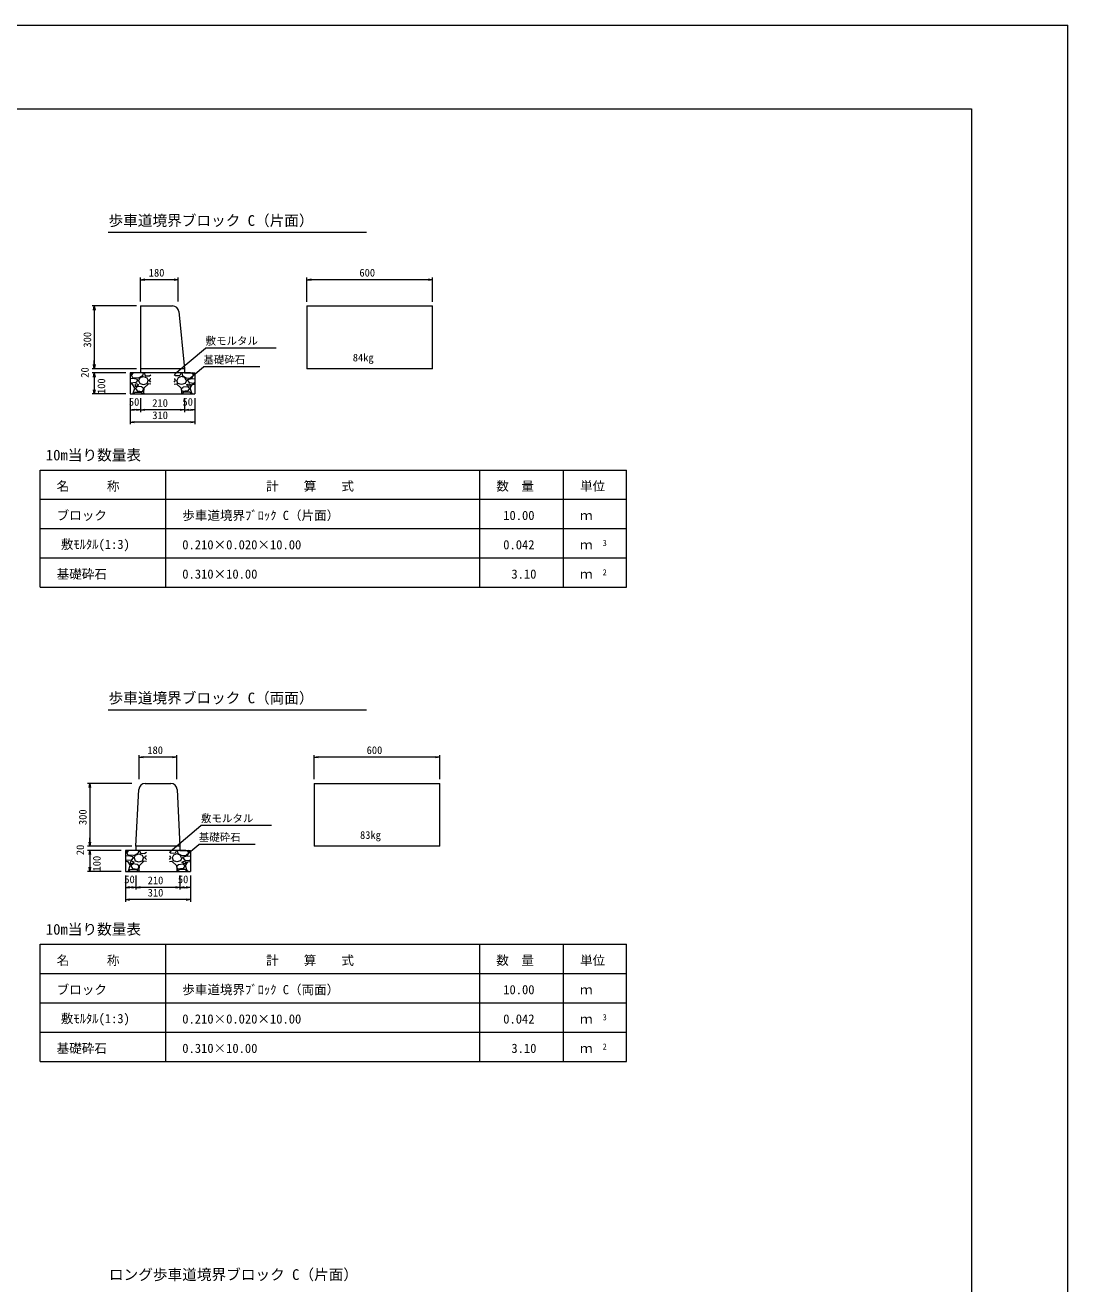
# Model space of a CAD drawing. Units: millimetres on the paper. Extents: x 0 to 841, y 0 to 594.
# Drawn here: x 592 to 841, y 293.5 to 594 of the extents above; entities that cross this region are included whole.
import ezdxf
from ezdxf.enums import TextEntityAlignment as Align

# ---------------------------------------------------------------- set-up
doc = ezdxf.new("R2010")
doc.units = ezdxf.units.MM
for name, color, linetype, lineweight in [('D-MTR-FRAM（材料表図枠）', 2, 'Continuous', 18), ('D-STR-DIM（寸法）', 7, 'Continuous', 18), ('D-STR-HTXT（旗揚げ）', 7, 'Continuous', 18), ('D-STR-STRn（構造物）', 7, 'Continuous', 18), ('D-STR（構造物外形線）', 1, 'Continuous', 18), ('D-TTL(外枠）', 2, 'Continuous', 18), ('DEFPOINTS_2', 8, 'Continuous', 18)]:
    doc.layers.add(name, color=color, linetype=linetype, lineweight=lineweight)
for name, color, linetype in [('D-MTR-TXT(文字列）', 7, 'Continuous'), ('D-MTR（材料表タイトル）', 7, 'Continuous'), ('D-STR-TXT（文字）', 7, 'Continuous'), ('D-TTL-TXT（文字）', 7, 'Continuous')]:
    doc.layers.add(name, color=color, linetype=linetype)
doc.styles.add('ＭＳ ゴシック', font='')
doc.styles.get('ＭＳ ゴシック').set_extended_font_data('MS Gothic')

msp = doc.modelspace()

# ---------------------------------------------------------------- linework, layer by layer
at = {"layer": 'D-MTR-FRAM（材料表図枠）'}
for p, q in [((595.58, 487.801), (735.58, 487.801)), ((595.58, 459.801), (595.58, 487.801)), ((625.58, 459.801), (625.58, 487.801)), ((700.58, 459.801), (700.58, 487.801)), ((720.58, 459.801), (720.58, 487.801)), ((735.58, 459.801), (735.58, 487.801)), ((595.58, 480.801), (735.58, 480.801)), ((595.58, 473.801), (735.58, 473.801)), ((595.58, 466.801), (735.58, 466.801)), ((595.58, 459.801), (735.58, 459.801)), ((595.58, 374.584), (735.58, 374.584)), ((595.58, 346.584), (595.58, 374.584)), ((625.58, 346.584), (625.58, 374.584)), ((700.58, 346.584), (700.58, 374.584)), ((720.58, 346.584), (720.58, 374.584)), ((735.58, 346.584), (735.58, 374.584)), ((595.58, 367.584), (735.58, 367.584)), ((595.58, 360.584), (735.58, 360.584)), ((595.58, 353.584), (735.58, 353.584)), ((595.58, 346.584), (735.58, 346.584))]:
    msp.add_line(p, q, dxfattribs=at)
at = {"layer": 'D-STR-DIM（寸法）'}
for p, q in [((619.53, 528), (619.53, 533.738)), ((619.53, 533.238), (620.53, 533.405)), ((620.53, 533.071), (619.53, 533.238)), ((619.53, 533.238), (620.53, 533.238)), ((627.527, 533.238), (620.53, 533.238)), ((627.527, 533.405), (628.527, 533.238)), ((628.527, 533.238), (627.527, 533.071)), ((628.527, 533.238), (627.527, 533.238)), ((628.527, 528), (628.527, 533.738)), ((659.269, 527.969), (659.269, 533.738)), ((659.269, 533.238), (660.269, 533.405)), ((660.269, 533.071), (659.269, 533.238)), ((659.269, 533.238), (660.269, 533.238)), ((688.269, 533.238), (660.269, 533.238)), ((688.269, 533.405), (689.269, 533.238)), ((689.269, 533.238), (688.269, 533.071)), ((689.269, 533.238), (688.269, 533.238)), ((689.269, 527.969), (689.269, 533.738)), ((618.53, 526.969), (607.991, 526.969)), ((608.324, 525.969), (608.491, 526.969)), ((608.491, 526.969), (608.657, 525.969)), ((608.491, 526.969), (608.491, 525.969)), ((608.491, 525.969), (608.491, 512.969)), ((608.491, 512.969), (608.491, 513.969)), ((618.53, 511.969), (607.991, 511.969)), ((618.53, 511.969), (607.991, 511.969)), ((616.03, 510.969), (607.991, 510.969)), ((616.03, 510.969), (607.991, 510.969)), ((608.491, 511.969), (608.324, 512.969)), ((608.491, 511.969), (608.324, 512.969)), ((608.324, 509.969), (608.491, 510.969)), ((608.324, 509.969), (608.491, 510.969)), ((608.657, 512.969), (608.491, 511.969)), ((608.491, 511.969), (608.491, 512.969)), ((608.657, 512.969), (608.491, 511.969)), ((608.491, 511.969), (608.491, 512.969)), ((608.491, 510.969), (608.657, 509.969)), ((608.491, 510.969), (608.491, 509.969)), ((608.491, 510.969), (608.657, 509.969)), ((608.491, 510.969), (608.491, 509.969)), ((608.491, 509.969), (608.491, 506.969)), ((608.491, 509.969), (608.491, 508.969)), ((616.03, 505.969), (607.991, 505.969)), ((608.491, 505.969), (608.324, 506.969)), ((608.657, 506.969), (608.491, 505.969)), ((608.491, 505.969), (608.491, 506.969)), ((617.03, 504.969), (617.03, 501.647)), ((617.03, 504.969), (617.03, 498.71)), ((619.53, 504.969), (619.53, 501.647)), ((619.53, 504.969), (619.53, 501.647)), ((630.03, 504.969), (630.03, 501.647)), ((630.03, 504.969), (630.03, 501.647)), ((632.53, 504.969), (632.53, 501.647)), ((632.53, 504.969), (632.53, 498.71)), ((617.03, 502.147), (618.03, 502.314)), ((618.03, 501.981), (617.03, 502.147)), ((617.03, 502.147), (618.03, 502.147)), ((618.53, 502.147), (618.03, 502.147)), ((618.53, 502.314), (619.53, 502.147)), ((619.53, 502.147), (618.53, 501.981)), ((619.53, 502.147), (618.53, 502.147)), ((619.53, 502.147), (620.53, 502.314)), ((620.53, 501.981), (619.53, 502.147)), ((619.53, 502.147), (620.53, 502.147)), ((629.03, 502.147), (620.53, 502.147)), ((629.03, 502.314), (630.03, 502.147)), ((630.03, 502.147), (629.03, 501.981)), ((630.03, 502.147), (629.03, 502.147)), ((630.03, 502.147), (631.03, 502.314)), ((631.03, 501.981), (630.03, 502.147)), ((630.03, 502.147), (631.03, 502.147)), ((631.03, 502.147), (631.53, 502.147)), ((631.53, 502.314), (632.53, 502.147)), ((632.53, 502.147), (631.53, 501.981)), ((632.53, 502.147), (631.53, 502.147)), ((617.03, 499.21), (618.03, 499.376)), ((618.03, 499.043), (617.03, 499.21)), ((617.03, 499.21), (618.03, 499.21)), ((631.53, 499.21), (618.03, 499.21)), ((631.53, 499.376), (632.53, 499.21)), ((632.53, 499.21), (631.53, 499.043)), ((632.53, 499.21), (631.53, 499.21)), ((619.184, 413.986), (619.184, 419.755)), ((619.184, 419.255), (620.184, 419.422)), ((620.184, 419.088), (619.184, 419.255)), ((619.184, 419.255), (620.184, 419.255)), ((627.184, 419.255), (620.184, 419.255)), ((627.184, 419.422), (628.184, 419.255)), ((628.184, 419.255), (627.184, 419.088)), ((628.184, 419.255), (627.184, 419.255)), ((628.184, 413.986), (628.184, 419.755)), ((660.992, 413.986), (660.992, 419.755)), ((660.992, 419.255), (661.992, 419.422)), ((661.992, 419.088), (660.992, 419.255)), ((660.992, 419.255), (661.992, 419.255)), ((689.992, 419.255), (661.992, 419.255)), ((689.992, 419.422), (690.992, 419.255)), ((690.992, 419.255), (689.992, 419.088)), ((690.992, 419.255), (689.992, 419.255)), ((690.992, 413.986), (690.992, 419.755)), ((617.434, 412.986), (606.895, 412.986)), ((607.229, 411.986), (607.395, 412.986)), ((607.395, 412.986), (607.562, 411.986)), ((607.395, 412.986), (607.395, 411.986)), ((607.395, 411.986), (607.395, 398.986)), ((607.395, 398.986), (607.395, 399.986)), ((617.434, 397.986), (606.895, 397.986)), ((617.434, 397.986), (606.895, 397.986)), ((614.934, 396.986), (606.895, 396.986)), ((614.934, 396.986), (606.895, 396.986)), ((607.395, 397.986), (607.229, 398.986)), ((607.395, 397.986), (607.229, 398.986)), ((607.229, 395.986), (607.395, 396.986)), ((607.229, 395.986), (607.395, 396.986)), ((607.562, 398.986), (607.395, 397.986)), ((607.395, 397.986), (607.395, 398.986)), ((607.562, 398.986), (607.395, 397.986)), ((607.395, 397.986), (607.395, 398.986)), ((607.395, 396.986), (607.562, 395.986)), ((607.395, 396.986), (607.395, 395.986)), ((607.395, 396.986), (607.562, 395.986)), ((607.395, 396.986), (607.395, 395.986)), ((607.395, 395.986), (607.395, 392.986)), ((607.395, 395.986), (607.395, 394.986)), ((614.934, 391.986), (606.895, 391.986)), ((607.395, 391.986), (607.229, 392.986)), ((607.562, 392.986), (607.395, 391.986)), ((607.395, 391.986), (607.395, 392.986)), ((615.934, 390.986), (615.934, 387.665)), ((615.934, 390.986), (615.934, 384.727)), ((618.434, 390.986), (618.434, 387.665)), ((618.434, 390.986), (618.434, 387.665)), ((628.934, 390.986), (628.934, 387.665)), ((628.934, 390.986), (628.934, 387.665)), ((631.434, 390.986), (631.434, 387.665)), ((631.434, 390.986), (631.434, 384.727)), ((615.934, 388.165), (616.934, 388.331)), ((616.934, 387.998), (615.934, 388.165)), ((615.934, 388.165), (616.934, 388.165)), ((617.434, 388.165), (616.934, 388.165)), ((617.434, 388.331), (618.434, 388.165)), ((618.434, 388.165), (617.434, 387.998)), ((618.434, 388.165), (617.434, 388.165)), ((618.434, 388.165), (619.434, 388.331)), ((619.434, 387.998), (618.434, 388.165)), ((618.434, 388.165), (619.434, 388.165)), ((627.934, 388.165), (619.434, 388.165)), ((627.934, 388.331), (628.934, 388.165)), ((628.934, 388.165), (627.934, 387.998)), ((628.934, 388.165), (627.934, 388.165)), ((628.934, 388.165), (629.934, 388.331)), ((629.934, 387.998), (628.934, 388.165)), ((628.934, 388.165), (629.934, 388.165)), ((629.934, 388.165), (630.434, 388.165)), ((630.434, 388.331), (631.434, 388.165)), ((631.434, 388.165), (630.434, 387.998)), ((631.434, 388.165), (630.434, 388.165)), ((615.934, 385.227), (616.934, 385.393)), ((616.934, 385.06), (615.934, 385.227)), ((615.934, 385.227), (616.934, 385.227)), ((630.434, 385.227), (616.934, 385.227)), ((630.434, 385.393), (631.434, 385.227)), ((631.434, 385.227), (630.434, 385.06)), ((631.434, 385.227), (630.434, 385.227))]:
    msp.add_line(p, q, dxfattribs=at)
at = {"layer": 'D-STR-HTXT（旗揚げ）'}
for p, q in [((611.783, 544.568), (673.507, 544.568)), ((627.724, 510.724), (635.067, 516.894)), ((651.923, 516.894), (635.067, 516.894)), ((631.105, 509.517), (634.544, 512.4)), ((648.018, 512.4), (634.544, 512.4)), ((611.783, 430.585), (673.507, 430.585)), ((626.629, 396.741), (633.972, 402.911)), ((650.828, 402.911), (633.972, 402.911)), ((630.009, 395.534), (633.449, 398.418)), ((646.923, 398.418), (633.449, 398.418))]:
    msp.add_line(p, q, dxfattribs=at)
at = {"layer": 'D-STR-STRn（構造物）'}
for p, q in [((619.53, 510.969), (617.03, 510.969)), ((617.03, 510.969), (617.03, 505.969)), ((617.03, 510.534), (617.593, 510.969)), ((617.339, 510.417), (617.835, 510.969)), ((619.53, 511.969), (619.53, 510.969)), ((631.474, 510.969), (619.53, 510.969)), ((620.19, 510.967), (619.99, 510.267)), ((620.361, 510.969), (620.63, 510.329)), ((629.199, 510.969), (628.929, 510.329)), ((629.369, 510.967), (629.569, 510.267)), ((630.03, 511.969), (630.03, 510.969)), ((630.03, 510.969), (632.53, 510.969)), ((632.221, 510.417), (631.724, 510.969)), ((632.53, 510.534), (631.967, 510.969)), ((632.53, 510.969), (632.53, 505.969)), ((617.793, 509.661), (617.03, 509.581)), ((617.237, 508.583), (617.03, 508.809)), ((617.64, 508.262), (617.03, 508.313)), ((618.385, 508.67), (617.235, 508.57)), ((617.698, 509.814), (617.348, 510.414)), ((618.2, 507.37), (617.65, 508.27)), ((618.935, 509.727), (617.685, 509.827)), ((618.787, 509.42), (617.787, 509.67)), ((618.137, 508.217), (618.337, 507.717)), ((618.488, 508.365), (618.138, 508.215)), ((618.337, 507.718), (619.087, 508.168)), ((618.839, 509.167), (618.389, 508.667)), ((619.09, 508.168), (618.49, 508.368)), ((618.839, 509.164), (618.789, 509.414)), ((619.991, 510.263), (618.941, 509.713)), ((619.084, 509.168), (619.384, 508.468)), ((619.137, 509.167), (619.437, 509.867)), ((619.385, 508.463), (620.235, 508.213)), ((619.439, 509.867), (620.239, 510.117)), ((620.237, 510.117), (621.037, 509.817)), ((620.241, 508.214), (621.091, 508.464)), ((621.44, 508.367), (620.29, 507.317)), ((620.636, 510.314), (621.686, 510.264)), ((621.039, 509.815), (621.339, 509.165)), ((621.087, 508.469), (621.337, 509.169)), ((622.03, 508.313), (621.44, 508.362)), ((622.03, 508.809), (621.687, 509.183)), ((621.688, 509.168), (621.838, 509.568)), ((621.689, 510.271), (622.03, 510.534)), ((622.03, 509.581), (621.843, 509.561)), ((627.871, 510.271), (627.53, 510.534)), ((627.53, 509.581), (627.717, 509.561)), ((627.53, 508.809), (627.873, 509.183)), ((627.53, 508.313), (628.12, 508.362)), ((627.872, 509.168), (627.722, 509.568)), ((628.924, 510.314), (627.874, 510.264)), ((628.12, 508.367), (629.27, 507.317)), ((628.52, 509.815), (628.22, 509.165)), ((628.473, 508.469), (628.223, 509.169)), ((629.318, 508.214), (628.468, 508.464)), ((629.323, 510.117), (628.523, 509.817)), ((630.121, 509.867), (629.321, 510.117)), ((630.175, 508.463), (629.325, 508.213)), ((629.569, 510.263), (630.619, 509.713)), ((630.422, 509.167), (630.122, 509.867)), ((630.476, 509.168), (630.176, 508.468)), ((630.47, 508.168), (631.07, 508.368)), ((631.223, 507.718), (630.473, 508.168)), ((630.624, 509.727), (631.874, 509.827)), ((630.721, 509.164), (630.771, 509.414)), ((630.721, 509.167), (631.171, 508.667)), ((630.773, 509.42), (631.773, 509.67)), ((631.072, 508.365), (631.422, 508.215)), ((631.175, 508.67), (632.325, 508.57)), ((631.423, 508.217), (631.223, 507.717)), ((631.36, 507.37), (631.91, 508.27)), ((631.767, 509.661), (632.53, 509.581)), ((631.861, 509.814), (632.211, 510.414)), ((631.92, 508.262), (632.53, 508.313)), ((632.323, 508.583), (632.53, 508.809)), ((617.03, 505.969), (632.53, 505.969)), ((617.593, 505.969), (617.789, 506.121)), ((617.789, 506.115), (618.189, 507.365)), ((617.835, 505.969), (618.239, 506.417)), ((618.239, 506.417), (619.539, 506.417)), ((618.337, 507.269), (618.737, 506.669)), ((618.838, 507.767), (618.338, 507.267)), ((618.74, 506.665), (619.99, 506.515)), ((619.844, 507.62), (618.844, 507.77)), ((619.537, 506.428), (620.187, 505.978)), ((620.249, 507.256), (619.849, 507.606)), ((619.99, 506.518), (620.24, 506.968)), ((620.23, 506.278), (620.361, 505.969)), ((620.286, 507.319), (620.236, 506.269)), ((620.239, 506.967), (620.239, 507.267)), ((629.329, 506.278), (629.199, 505.969)), ((629.273, 507.319), (629.323, 506.269)), ((629.311, 507.256), (629.711, 507.606)), ((629.57, 506.518), (629.32, 506.968)), ((629.321, 506.967), (629.321, 507.267)), ((630.023, 506.428), (629.373, 505.978)), ((630.82, 506.665), (629.57, 506.515)), ((629.715, 507.62), (630.715, 507.77)), ((631.321, 506.417), (630.021, 506.417)), ((630.721, 507.767), (631.221, 507.267)), ((631.223, 507.269), (630.823, 506.669)), ((631.724, 505.969), (631.321, 506.417)), ((631.771, 506.115), (631.371, 507.365)), ((631.967, 505.969), (631.771, 506.121)), ((618.434, 396.986), (615.934, 396.986)), ((615.934, 396.986), (615.934, 391.986)), ((615.934, 396.551), (616.497, 396.986)), ((616.243, 396.434), (616.74, 396.986)), ((618.434, 397.986), (618.434, 396.986)), ((630.379, 396.986), (618.434, 396.986)), ((619.095, 396.984), (618.895, 396.284)), ((619.265, 396.986), (619.535, 396.346)), ((628.104, 396.986), (627.834, 396.346)), ((628.274, 396.984), (628.474, 396.284)), ((628.934, 397.986), (628.934, 396.986)), ((628.934, 396.986), (631.434, 396.986)), ((631.126, 396.434), (630.629, 396.986)), ((631.434, 396.551), (630.872, 396.986)), ((631.434, 396.986), (631.434, 391.986)), ((616.698, 395.678), (615.934, 395.598)), ((616.142, 394.6), (615.934, 394.826)), ((616.545, 394.279), (615.934, 394.33)), ((617.29, 394.687), (616.14, 394.587)), ((616.603, 395.831), (616.253, 396.431)), ((617.104, 393.387), (616.554, 394.287)), ((617.84, 395.744), (616.59, 395.844)), ((617.691, 395.437), (616.691, 395.687)), ((617.041, 394.234), (617.241, 393.734)), ((617.393, 394.382), (617.043, 394.232)), ((617.241, 393.735), (617.991, 394.185)), ((617.743, 393.784), (617.243, 393.284)), ((617.743, 395.184), (617.293, 394.684)), ((617.995, 394.185), (617.395, 394.385)), ((617.744, 395.181), (617.694, 395.431)), ((618.749, 393.637), (617.749, 393.787)), ((618.896, 396.28), (617.846, 395.73)), ((617.989, 395.185), (618.289, 394.485)), ((618.042, 395.184), (618.342, 395.884)), ((618.289, 394.48), (619.139, 394.23)), ((618.344, 395.884), (619.144, 396.134)), ((619.141, 396.134), (619.941, 395.834)), ((619.146, 394.231), (619.996, 394.481)), ((620.344, 394.384), (619.194, 393.334)), ((619.54, 396.331), (620.59, 396.281)), ((619.944, 395.832), (620.244, 395.182)), ((619.992, 394.486), (620.242, 395.186)), ((620.934, 394.33), (620.345, 394.379)), ((620.592, 395.185), (620.742, 395.585)), ((620.934, 394.826), (620.592, 395.2)), ((620.593, 396.288), (620.934, 396.551)), ((620.934, 395.598), (620.748, 395.578)), ((626.776, 396.288), (626.434, 396.551)), ((626.434, 395.598), (626.621, 395.578)), ((626.434, 394.826), (626.777, 395.2)), ((626.434, 394.33), (627.024, 394.379)), ((626.777, 395.185), (626.627, 395.585)), ((627.829, 396.331), (626.779, 396.281)), ((627.025, 394.384), (628.175, 393.334)), ((627.425, 395.832), (627.125, 395.182)), ((627.377, 394.486), (627.127, 395.186)), ((628.223, 394.231), (627.373, 394.481)), ((628.228, 396.134), (627.428, 395.834)), ((629.025, 395.884), (628.225, 396.134)), ((629.08, 394.48), (628.23, 394.23)), ((628.473, 396.28), (629.523, 395.73)), ((628.62, 393.637), (629.62, 393.787)), ((629.327, 395.184), (629.027, 395.884)), ((629.38, 395.185), (629.08, 394.485)), ((629.374, 394.185), (629.974, 394.385)), ((630.128, 393.735), (629.378, 394.185)), ((629.529, 395.744), (630.779, 395.844)), ((629.625, 395.181), (629.675, 395.431)), ((629.626, 395.184), (630.076, 394.684)), ((629.626, 393.784), (630.126, 393.284)), ((629.678, 395.437), (630.678, 395.687)), ((629.976, 394.382), (630.326, 394.232)), ((630.079, 394.687), (631.229, 394.587)), ((630.328, 394.234), (630.128, 393.734)), ((630.265, 393.387), (630.815, 394.287)), ((630.671, 395.678), (631.434, 395.598)), ((630.766, 395.831), (631.116, 396.431)), ((630.824, 394.279), (631.434, 394.33)), ((631.227, 394.6), (631.434, 394.826)), ((615.934, 391.986), (631.434, 391.986)), ((616.497, 391.986), (616.693, 392.138)), ((616.694, 392.132), (617.094, 393.382)), ((616.74, 391.986), (617.143, 392.434)), ((617.143, 392.434), (618.443, 392.434)), ((617.242, 393.286), (617.642, 392.686)), ((617.645, 392.682), (618.895, 392.532)), ((618.442, 392.445), (619.092, 391.995)), ((619.154, 393.274), (618.754, 393.624)), ((618.895, 392.535), (619.145, 392.985)), ((619.135, 392.296), (619.265, 391.986)), ((619.191, 393.336), (619.141, 392.286)), ((619.143, 392.984), (619.143, 393.284)), ((628.234, 392.296), (628.104, 391.986)), ((628.178, 393.336), (628.228, 392.286)), ((628.215, 393.274), (628.615, 393.624)), ((628.474, 392.535), (628.224, 392.985)), ((628.226, 392.984), (628.226, 393.284)), ((628.927, 392.445), (628.277, 391.995)), ((629.724, 392.682), (628.474, 392.532)), ((630.226, 392.434), (628.926, 392.434)), ((630.127, 393.286), (629.727, 392.686)), ((630.629, 391.986), (630.226, 392.434)), ((630.675, 392.132), (630.275, 393.382)), ((630.871, 391.986), (630.676, 392.138))]:
    msp.add_line(p, q, dxfattribs=at)
at = {"layer": 'D-STR（構造物外形線）'}
for p, q in [((619.53, 526.969), (619.53, 511.969)), ((619.53, 526.969), (627.172, 526.969)), ((659.269, 526.969), (689.269, 526.969)), ((659.269, 526.969), (659.269, 511.969)), ((689.269, 511.969), (689.269, 526.969)), ((628.665, 525.618), (630.03, 511.969)), ((630.03, 511.969), (619.53, 511.969)), ((689.269, 511.969), (659.269, 511.969)), ((620.611, 412.986), (626.758, 412.986)), ((660.992, 412.986), (690.992, 412.986)), ((660.992, 412.986), (660.992, 397.986)), ((690.992, 397.986), (690.992, 412.986)), ((618.434, 397.986), (619.113, 411.561)), ((628.256, 411.561), (628.934, 397.986)), ((628.934, 397.986), (618.434, 397.986)), ((690.992, 397.986), (660.992, 397.986))]:
    msp.add_line(p, q, dxfattribs=at)
for centre, start, end in [((627.172, 525.469), 5.71059, 90), ((620.611, 411.486), 90, 177.13759), ((626.758, 411.486), 2.86241, 90)]:
    msp.add_arc(centre, 1.5, start, end, dxfattribs=at)
at = {"layer": 'D-TTL(外枠）'}
for p, q in [((23, 574), (818, 574)), ((818, 574), (818, 20))]:
    msp.add_line(p, q, dxfattribs=at)
at = {"layer": 'DEFPOINTS_2'}
for p in [(0, 594), (841, 0)]:
    msp.add_line(p, (841, 594), dxfattribs=at)

# ---------------------------------------------------------------- texts
at = {"layer": 'D-MTR-TXT(文字列）', "style": 'ＭＳ ゴシック'}
for s, height, p in [('名\u3000\u3000\u3000称', 2.199, (599.502, 482.204)), ('計\u3000\u3000算\u3000\u3000式', 2.199, (649.51, 482.204)), ('数\u3000量', 2.199, (704.502, 482.204)), ('単位', 2.199, (724.502, 482.204)), ('ブロック', 2.199, (599.502, 475.204)), ('歩車道境界ﾌﾞﾛｯｸ C（片面）', 2.199, (629.502, 475.204)), ('10.00', 2.199, (706.153, 475.204)), ('ｍ', 2.199, (724.502, 475.204)), ('敷ﾓﾙﾀﾙ(1:3)', 2.199, (600.502, 468.305)), ('0.210×0.020×10.00', 2.199, (629.502, 468.204)), ('0.042', 2.199, (706.153, 468.204)), ('ｍ', 2.199, (724.502, 468.204)), ('3', 1.466, (729.904, 469.209)), ('基礎砕石', 2.199, (599.502, 461.204)), ('0.310×10.00', 2.199, (629.502, 461.204)), ('3.10', 2.199, (708.103, 461.204)), ('ｍ', 2.199, (724.502, 461.204)), ('2', 1.466, (729.904, 462.209)), ('名\u3000\u3000\u3000称', 2.199, (599.502, 368.987)), ('計\u3000\u3000算\u3000\u3000式', 2.199, (649.51, 368.987)), ('数\u3000量', 2.199, (704.502, 368.987)), ('単位', 2.199, (724.502, 368.987)), ('ブロック', 2.199, (599.502, 361.987)), ('歩車道境界ﾌﾞﾛｯｸ C（両面）', 2.199, (629.502, 361.987)), ('10.00', 2.199, (706.153, 361.987)), ('ｍ', 2.199, (724.502, 361.987)), ('敷ﾓﾙﾀﾙ(1:3)', 2.199, (600.502, 355.087)), ('0.210×0.020×10.00', 2.199, (629.502, 354.987)), ('0.042', 2.199, (706.153, 354.987)), ('3', 1.466, (729.904, 355.991)), ('ｍ', 2.199, (724.502, 354.987)), ('基礎砕石', 2.199, (599.502, 347.987)), ('0.310×10.00', 2.199, (629.502, 347.987)), ('3.10', 2.199, (708.103, 347.987)), ('ｍ', 2.199, (724.502, 347.987)), ('2', 1.466, (729.904, 348.991))]:
    msp.add_text(s, height=height, dxfattribs=at).set_placement(p, align=Align.BOTTOM_LEFT)
at = {"layer": 'D-MTR（材料表タイトル）', "style": 'ＭＳ ゴシック'}
for p in [(596.922, 489.326), (596.922, 376.109)]:
    msp.add_text('10m当り数量表', height=2.566, dxfattribs=at).set_placement(p, align=Align.BOTTOM_LEFT)
at = {"layer": 'D-STR-DIM（寸法）', "style": 'ＭＳ ゴシック'}
for s, p in [('180', (621.497, 533.438)), ('600', (671.807, 533.438)), ('50', (616.751, 502.594)), ('50', (629.547, 502.594)), ('210', (622.331, 502.347)), ('310', (622.337, 499.41)), ('180', (621.153, 419.455)), ('600', (673.531, 419.455)), ('50', (615.656, 388.611)), ('210', (621.235, 388.365)), ('50', (628.452, 388.611)), ('310', (621.242, 385.427))]:
    msp.add_text(s, height=1.833, dxfattribs=at).set_placement(p, align=Align.BOTTOM_LEFT)
for s, p in [('300', (608.291, 517.026)), ('20', (607.691, 509.832)), ('100', (611.643, 505.937)), ('300', (607.195, 403.043)), ('20', (606.595, 395.849)), ('100', (610.548, 391.954))]:
    msp.add_text(s, height=1.833, rotation=90, dxfattribs=at).set_placement(p, align=Align.BOTTOM_LEFT)
at = {"layer": 'D-STR-TXT（文字）', "style": 'ＭＳ ゴシック'}
for s, p in [('敷モルタル', (635.067, 517.146)), ('基礎砕石', (634.544, 512.653)), ('84kg', (670.226, 513.178)), ('敷モルタル', (633.972, 403.163)), ('基礎砕石', (633.449, 398.67)), ('83kg', (671.949, 399.195))]:
    msp.add_text(s, height=1.833, dxfattribs=at).set_placement(p, align=Align.BOTTOM_LEFT)
at = {"layer": 'D-TTL-TXT（文字）', "style": 'ＭＳ ゴシック'}
for s, p in [('歩車道境界ブロック C（片面）', (611.875, 545.311)), ('歩車道境界ブロック C（両面）', (611.875, 431.329)), ('ロング歩車道境界ブロック C（片面）', (611.98, 293.668))]:
    msp.add_text(s, height=2.566, dxfattribs=at).set_placement(p, align=Align.BOTTOM_LEFT)

doc.saveas('drawing.dxf')
